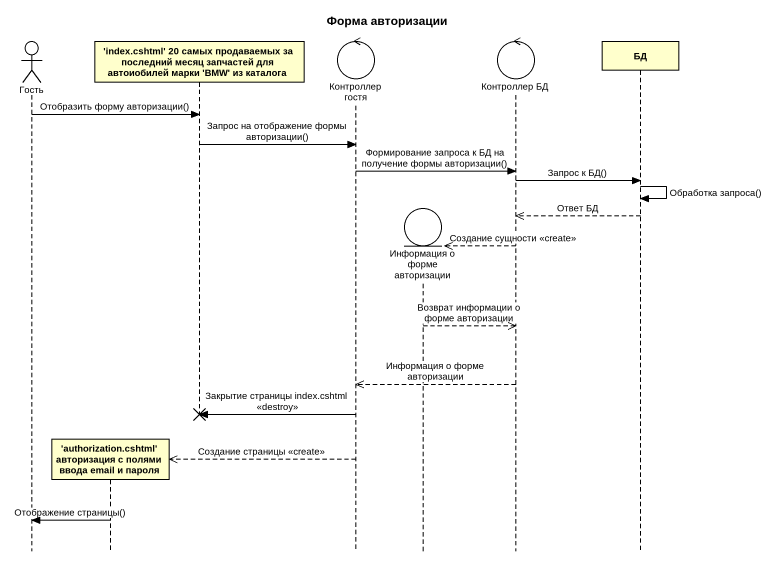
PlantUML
@startuml
title Форма авторизации
hide footbox
actor Гость
participant "'authorization.cshtml' авторизация с полями ввода email и пароля" as authorization_cshtml
participant "'index.cshtml' 20 самых продаваемых за последний месяц запчастей для автоиобилей марки 'BMW' из каталога" as index_cshtml_20_самых
control "Контроллер гостя" as Контроллер_гостя
entity "Информация о форме авторизации" as Информация_о_форме
control "Контроллер БД" as Контроллер_БД
participant БД

Гость -> index_cshtml_20_самых : Отобразить форму авторизации()
index_cshtml_20_самых -> Контроллер_гостя : Запрос на отображение формы авторизации()
Контроллер_гостя -> Контроллер_БД : Формирование запроса к БД на получение формы авторизации()
Контроллер_БД -> БД : Запрос к БД()
БД -> БД : Обработка запроса()
БД -->> Контроллер_БД : Ответ БД
Контроллер_БД -->> Информация_о_форме ** : Создание сущности <<create>>
Информация_о_форме -->> Контроллер_БД : Возврат информации о форме авторизации
Контроллер_БД -->> Контроллер_гостя : Информация о форме авторизации
Контроллер_гостя -> index_cshtml_20_самых !! : Закрытие страницы index.cshtml <<destroy>>
Контроллер_гостя -->> authorization_cshtml ** : Создание страницы <<create>>
authorization_cshtml -> Гость : Отображение страницы()
@enduml
